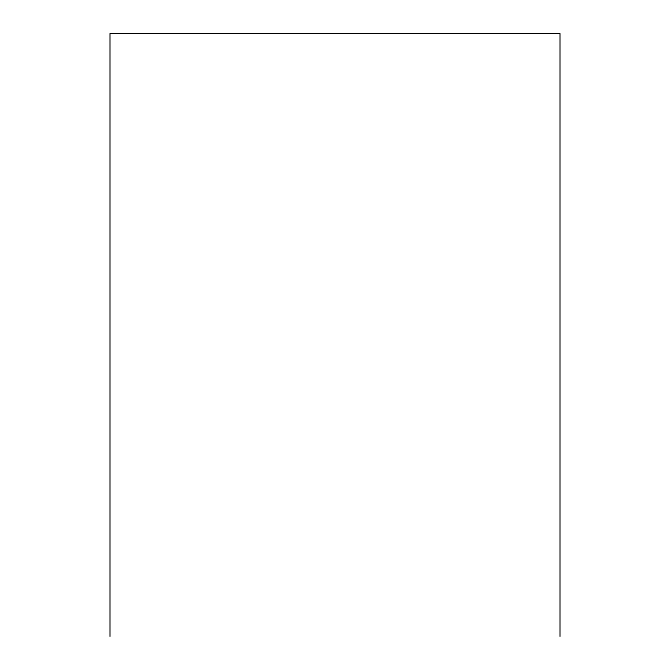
<?xml version="1.0" encoding="UTF-8"?>
<svg xmlns="http://www.w3.org/2000/svg" width="670" height="670" viewBox="0 0 670 670"><rect width="100%" height="100%" fill="white"/><g stroke="black" fill="none" stroke-linecap="round" stroke-linejoin="round"><path stroke-width="1" d="M560.011 636.5L560.011 33.5L109.989 33.5L109.989 636.5"/></g></svg>
